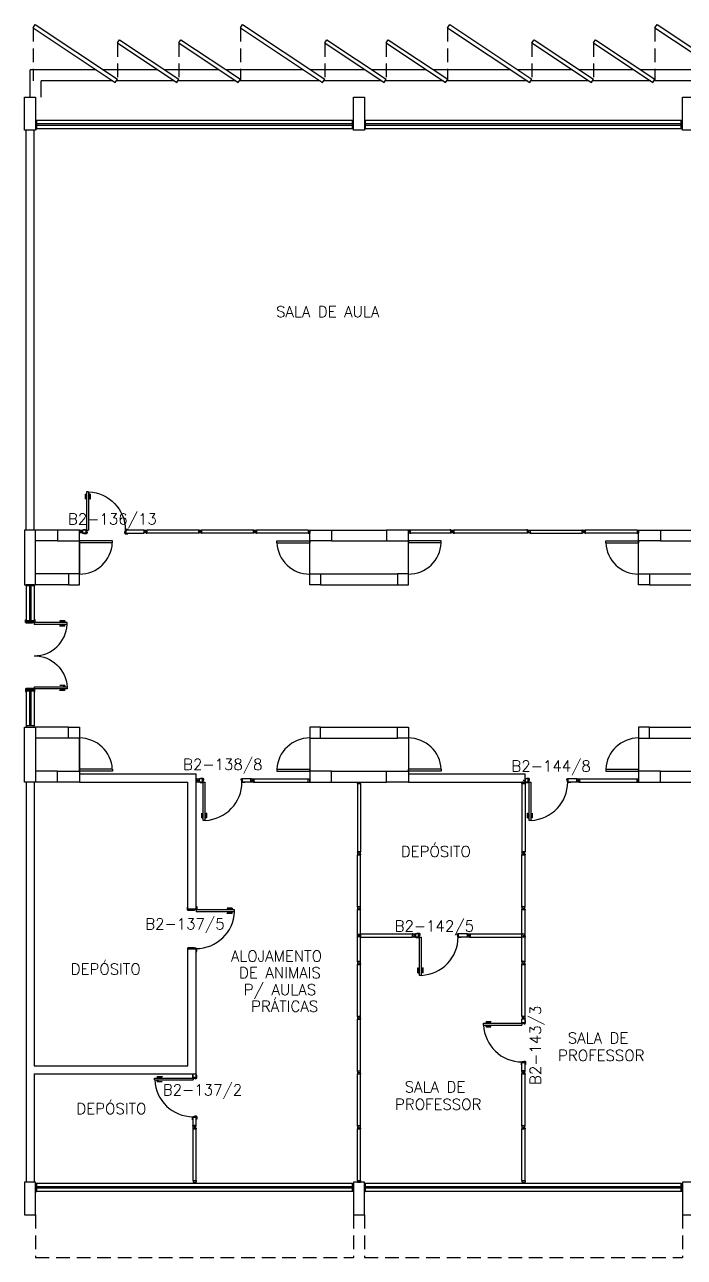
# Model space of a CAD drawing. Header units: millimetres. Extents: x 2090 to 2270, y 1357 to 1514.
# Drawn here: x 2226.54 to 2238.57, y 1415.12 to 1437.62 of the extents above; entities that cross this region are included whole.
import ezdxf

# ---------------------------------------------------------------- set-up
doc = ezdxf.new("R2010")
doc.units = ezdxf.units.MM
doc.linetypes.add('HIDDEN', pattern=[0.375, 0.25, -0.125])
for name, color, linetype in [('ALV', 2, 'Continuous'), ('DIV', 2, 'Continuous'), ('DIV2', 2, 'Continuous'), ('ENDEREÇO', 2, 'Continuous'), ('ESTR', 3, 'Continuous'), ('JANELA', 1, 'Continuous'), ('MACANETA', 2, 'Continuous'), ('MARCO', 3, 'Continuous'), ('PEÇAS', 1, 'Continuous'), ('PISO', 1, 'Continuous'), ('PORTA', 2, 'Continuous'), ('PROJ', 1, 'HIDDEN'), ('TEXTO', 2, 'Continuous')]:
    doc.layers.add(name, color=color, linetype=linetype)
doc.styles.add('UNB1-100', font='simplex.shx', dxfattribs={"height": 0.2})

# ---------------------------------------------------------------- blocks, each defined once
blk = doc.blocks.new('DIV10')
for p, q in [((-0.0051, 0), (0.0051, 0)), ((0, -0.0051), (0, 0.0051)), ((0.0285, 0.0285), (0.9715, 0.0285)), ((0.0285, -0.0285), (0.0285, 0.0285)), ((0.9715, -0.0285), (0.9715, 0.0285)), ((0.9949, 0), (1.0051, 0)), ((1, -0.0051), (1, 0.0051)), ((0.0285, -0.0285), (0.9715, -0.0285))]:
    blk.add_line(p, q)
blk = doc.blocks.new('IMTT')
for p, q in [((-0.005, 0), (0.005, 0)), ((0.029, 0.029), (0, 0.029)), ((0, -0.028), (0, 0.029)), ((0.029, -0.028), (0, -0.028))]:
    blk.add_line(p, q)
blk = doc.blocks.new('MTT')
for p, q in [((-0.029, 0.018), (-0.029, 0.029)), ((-0.019, 0.029), (-0.029, 0.029)), ((-0.024, 0.018), (-0.029, 0.018)), ((-0.024, 0.018), (-0.024, -0.019)), ((-0.019, 0.024), (-0.019, 0.029)), ((-0.019, 0.024), (0.018, 0.024)), ((-0.005, 0), (0.005, 0)), ((0, -0.005), (0, 0.005)), ((0.018, 0.024), (0.018, 0.029)), ((0.018, 0.029), (0.029, 0.029)), ((0.024, 0.018), (0.029, 0.018)), ((0.024, 0.018), (0.024, -0.019)), ((0.029, 0.018), (0.029, 0.029)), ((-0.029, -0.019), (-0.024, -0.019)), ((-0.029, -0.019), (-0.029, -0.029)), ((-0.019, -0.029), (-0.029, -0.029)), ((0.018, -0.024), (-0.019, -0.024)), ((-0.019, -0.024), (-0.019, -0.029)), ((0.018, -0.024), (0.018, -0.029)), ((0.018, -0.029), (0.029, -0.029)), ((0.029, -0.019), (0.024, -0.019)), ((0.029, -0.019), (0.029, -0.029))]:
    blk.add_line(p, q)
blk = doc.blocks.new('DIV13')
for p, q in [((-0.029, 1.272), (-0.029, 0.028)), ((-0.029, 1.272), (0.028, 1.272)), ((-0.005, 1.3), (0.005, 1.3)), ((0, 1.305), (0, 1.295)), ((0.028, 1.272), (0.028, 0.028)), ((-0.029, 0.028), (0.028, 0.028)), ((-0.005, 0), (0.005, 0)), ((0.005, 0), (-0.005, 0)), ((0.005, 0), (-0.005, 0)), ((0, 0.005), (0, -0.005)), ((0, 0.005), (0, -0.005)), ((0, 0.005), (0, -0.005))]:
    blk.add_line(p, q)
blk = doc.blocks.new('DIV8')
for p, q in [((0.005, 0), (-0.005, 0)), ((0, 0.005), (0, -0.005)), ((0.024, 0.019), (0.028, 0.019)), ((0.024, 0.017), (0.024, 0.019)), ((0.024, 0.017), (0.028, 0.017)), ((0.028, 0.03), (0.043, 0.03)), ((0.028, 0.03), (0.028, 0.019)), ((0.028, 0.017), (0.028, -0.016)), ((0.769, 0.028), (0.03, 0.028)), ((0.03, 0.028), (0.03, -0.028)), ((0.043, 0.028), (0.043, 0.03)), ((0.757, 0.028), (0.757, 0.03)), ((0.771, 0.03), (0.757, 0.03)), ((0.769, 0.028), (0.769, -0.028)), ((0.771, 0.03), (0.771, 0.019)), ((0.776, 0.019), (0.771, 0.019)), ((0.771, 0.017), (0.771, -0.016)), ((0.776, 0.017), (0.771, 0.017)), ((0.776, 0.017), (0.776, 0.019)), ((0.805, 0), (0.795, 0)), ((0.8, 0.005), (0.8, -0.005)), ((0.024, -0.016), (0.028, -0.016)), ((0.024, -0.019), (0.024, -0.016)), ((0.024, -0.019), (0.028, -0.019)), ((0.028, -0.019), (0.028, -0.03)), ((0.028, -0.03), (0.043, -0.03)), ((0.769, -0.028), (0.03, -0.028)), ((0.043, -0.03), (0.043, -0.028)), ((0.757, -0.03), (0.757, -0.028)), ((0.771, -0.03), (0.757, -0.03)), ((0.776, -0.016), (0.771, -0.016)), ((0.776, -0.019), (0.771, -0.019)), ((0.771, -0.019), (0.771, -0.03)), ((0.776, -0.019), (0.776, -0.016))]:
    blk.add_line(p, q)
blk = doc.blocks.new('DOOR-60')
at = {"layer": 'MACANETA', "color": 1}
for p, q in [((-0.08, -0.555), (-0.08, -0.465)), ((-0.08, -0.465), (-0.075, -0.465)), ((-0.08, -0.555), (-0.053, -0.555)), ((-0.075, -0.555), (-0.075, -0.465)), ((-0.075, -0.535), (-0.053, -0.535)), ((-0.053, -0.528), (-0.05, -0.528)), ((-0.053, -0.563), (-0.053, -0.528)), ((-0.053, -0.563), (-0.05, -0.563)), ((-0.012, -0.528), (-0.015, -0.528)), ((-0.012, -0.563), (-0.015, -0.563)), ((-0.012, -0.563), (-0.012, -0.528)), ((0.01, -0.535), (-0.012, -0.535)), ((0.015, -0.555), (-0.012, -0.555)), ((0.01, -0.555), (0.01, -0.465)), ((0.015, -0.465), (0.01, -0.465)), ((0.015, -0.555), (0.015, -0.465))]:
    blk.add_line(p, q, dxfattribs=at)
at = {"layer": 'PORTA'}
for p, q in [((-0.05, -0.6), (-0.05, 0)), ((-0.015, 0), (-0.05, 0)), ((-0.015, -0.6), (-0.015, 0)), ((-0.05, -0.6), (-0.015, -0.6))]:
    blk.add_line(p, q, dxfattribs=at)
at = {"layer": 'PORTA', "color": 1}
blk.add_arc((-0.02, 0), 0.6, 180, 267.134, dxfattribs=at)
blk = doc.blocks.new('DOOR-70')
at = {"layer": 'MACANETA', "color": 1}
for p, q in [((-0.08, -0.655), (-0.08, -0.565)), ((-0.08, -0.565), (-0.075, -0.565)), ((-0.08, -0.655), (-0.053, -0.655)), ((-0.075, -0.655), (-0.075, -0.565)), ((-0.075, -0.635), (-0.053, -0.635)), ((-0.053, -0.628), (-0.05, -0.628)), ((-0.053, -0.663), (-0.053, -0.628)), ((-0.053, -0.663), (-0.05, -0.663)), ((-0.012, -0.628), (-0.015, -0.628)), ((-0.012, -0.663), (-0.015, -0.663)), ((-0.012, -0.663), (-0.012, -0.628)), ((0.01, -0.635), (-0.012, -0.635)), ((0.015, -0.655), (-0.012, -0.655)), ((0.01, -0.655), (0.01, -0.565)), ((0.015, -0.565), (0.01, -0.565)), ((0.015, -0.655), (0.015, -0.565))]:
    blk.add_line(p, q, dxfattribs=at)
at = {"layer": 'PORTA'}
for p, q in [((-0.05, -0.7), (-0.05, 0)), ((-0.015, 0), (-0.05, 0)), ((-0.015, -0.7), (-0.015, 0)), ((-0.05, -0.7), (-0.015, -0.7))]:
    blk.add_line(p, q, dxfattribs=at)
at = {"layer": 'PORTA', "color": 1}
blk.add_arc((-0.02, 0), 0.7, 180, 267.5437, dxfattribs=at)
blk = doc.blocks.new('DOOR70')
at = {"layer": 'MACANETA', "color": 1}
for p, q in [((-0.015, -0.565), (-0.01, -0.565)), ((-0.015, -0.655), (-0.015, -0.565)), ((-0.015, -0.655), (0.012, -0.655)), ((-0.01, -0.655), (-0.01, -0.565)), ((-0.01, -0.635), (0.012, -0.635)), ((0.012, -0.663), (0.012, -0.628)), ((0.012, -0.628), (0.015, -0.628)), ((0.012, -0.663), (0.015, -0.663)), ((0.053, -0.628), (0.05, -0.628)), ((0.053, -0.663), (0.05, -0.663)), ((0.053, -0.663), (0.053, -0.628)), ((0.075, -0.635), (0.053, -0.635)), ((0.08, -0.655), (0.053, -0.655)), ((0.08, -0.565), (0.075, -0.565)), ((0.075, -0.655), (0.075, -0.565)), ((0.08, -0.655), (0.08, -0.565))]:
    blk.add_line(p, q, dxfattribs=at)
at = {"layer": 'PORTA'}
for p, q in [((0.015, -0.7), (0.015, 0)), ((0.015, 0), (0.05, 0)), ((0.05, -0.7), (0.05, 0)), ((0.05, -0.7), (0.015, -0.7))]:
    blk.add_line(p, q, dxfattribs=at)
at = {"layer": 'PORTA', "color": 1}
blk.add_arc((0.02, 0), 0.7, 272.4563, 0, dxfattribs=at)

msp = doc.modelspace()

# ---------------------------------------------------------------- linework, layer by layer
at = {"layer": 'ALV'}
for p, q in [((2226.69094, 1437.56513), (2226.72965, 1437.62346)), ((2226.69094, 1437.56513), (2228.19075, 1436.56985)), ((2226.72965, 1437.62346), (2228.22945, 1436.62817)), ((2230.47324, 1437.56513), (2230.51195, 1437.62346)), ((2230.47324, 1437.56513), (2231.97305, 1436.56985)), ((2230.51195, 1437.62346), (2232.01175, 1436.62817)), ((2234.25524, 1437.56513), (2234.29395, 1437.62346)), ((2234.25524, 1437.56513), (2235.75505, 1436.56985)), ((2234.29395, 1437.62346), (2235.79375, 1436.62817)), ((2238.03724, 1437.56513), (2238.07595, 1437.62346)), ((2238.03724, 1437.56513), (2239.53705, 1436.56985)), ((2238.07595, 1437.62346), (2239.57575, 1436.62817)), ((2228.22945, 1437.28867), (2228.26816, 1437.34699)), ((2228.22945, 1437.28867), (2229.31264, 1436.56985)), ((2228.26816, 1437.34699), (2229.35135, 1436.62817)), ((2229.35135, 1437.28867), (2229.39005, 1437.34699)), ((2229.35135, 1437.28867), (2230.43454, 1436.56985)), ((2229.39005, 1437.34699), (2230.47324, 1436.62817)), ((2232.01175, 1437.28867), (2232.05046, 1437.34699)), ((2232.01175, 1437.28867), (2233.09494, 1436.56985)), ((2232.05046, 1437.34699), (2233.13365, 1436.62817)), ((2233.13365, 1437.28867), (2233.17235, 1437.34699)), ((2233.13365, 1437.28867), (2234.21684, 1436.56985)), ((2233.17235, 1437.34699), (2234.25554, 1436.62817)), ((2235.79345, 1437.28867), (2235.83216, 1437.34699)), ((2235.79345, 1437.28867), (2236.87664, 1436.56985)), ((2235.83216, 1437.34699), (2236.91535, 1436.62817)), ((2236.91535, 1437.28867), (2236.95405, 1437.34699)), ((2236.91535, 1437.28867), (2237.99854, 1436.56985)), ((2236.95405, 1437.34699), (2238.03724, 1436.62817)), ((2228.19075, 1436.56985), (2228.22945, 1436.62817)), ((2229.31264, 1436.56985), (2229.35135, 1436.62817)), ((2230.43454, 1436.56985), (2230.47324, 1436.62817)), ((2231.97305, 1436.56985), (2232.01175, 1436.62817)), ((2233.09494, 1436.56985), (2233.13365, 1436.62817)), ((2234.21684, 1436.56985), (2234.25554, 1436.62817)), ((2235.75505, 1436.56985), (2235.79375, 1436.62817)), ((2236.87664, 1436.56985), (2236.91535, 1436.62817)), ((2237.99854, 1436.56985), (2238.03724, 1436.62817)), ((2226.56325, 1428.39901), (2226.56325, 1435.69901)), ((2226.71325, 1428.39901), (2226.71325, 1435.69901)), ((2227.13871, 1428.39901), (2226.73835, 1428.39901)), ((2232.13835, 1428.39901), (2233.13835, 1428.39901)), ((2238.13835, 1428.39901), (2239.13835, 1428.39901)), ((2227.13871, 1428.19901), (2226.73835, 1428.19901)), ((2227.53871, 1428.19901), (2227.53871, 1427.59901)), ((2232.13835, 1428.19901), (2233.13835, 1428.19901)), ((2238.13835, 1428.19901), (2239.13835, 1428.19901)), ((2227.33835, 1427.59901), (2226.738, 1427.59901)), ((2227.33871, 1427.59901), (2226.73835, 1427.59901)), ((2231.93835, 1427.59901), (2233.33835, 1427.59901)), ((2237.93835, 1427.59901), (2239.33835, 1427.59901)), ((2227.33835, 1427.39901), (2226.738, 1427.39901)), ((2227.33871, 1427.39901), (2226.73835, 1427.39901)), ((2231.93835, 1427.39901), (2233.33835, 1427.39901)), ((2237.93835, 1427.39901), (2239.33835, 1427.39901)), ((2226.5636, 1426.72401), (2226.7136, 1426.72401)), ((2226.7136, 1426.72401), (2226.5636, 1426.72401)), ((2226.5636, 1425.479), (2226.5636, 1425.484)), ((2226.7136, 1425.484), (2226.5636, 1425.484)), ((2226.7136, 1425.479), (2226.5636, 1425.479)), ((2226.7136, 1425.479), (2226.7136, 1425.484)), ((2227.33835, 1424.79901), (2226.73835, 1424.79901)), ((2227.33871, 1424.79901), (2226.73871, 1424.79901)), ((2231.93835, 1424.79901), (2233.33835, 1424.79901)), ((2237.93835, 1424.79901), (2239.33835, 1424.79901)), ((2227.33835, 1424.59901), (2226.73835, 1424.59901)), ((2227.33871, 1424.59901), (2226.73871, 1424.59901)), ((2227.53871, 1423.99901), (2227.53871, 1424.59901)), ((2231.93835, 1424.59901), (2233.33835, 1424.59901)), ((2237.93835, 1424.59901), (2239.33835, 1424.59901)), ((2227.13871, 1423.99901), (2226.73871, 1423.99901)), ((2232.13835, 1423.99901), (2233.13835, 1423.99901)), ((2238.13835, 1423.99901), (2239.13835, 1423.99901)), ((2226.56325, 1423.79901), (2226.56325, 1416.49901)), ((2226.71325, 1423.79901), (2226.71325, 1418.62051)), ((2227.13835, 1423.79901), (2226.73871, 1423.79901)), ((2227.53835, 1423.94901), (2229.66685, 1423.94901)), ((2227.53835, 1423.79901), (2229.51685, 1423.79901)), ((2229.51685, 1421.48051), (2229.51685, 1423.79901)), ((2229.66685, 1421.48051), (2229.66685, 1423.94901)), ((2232.13835, 1423.79901), (2232.63426, 1423.79901)), ((2232.63426, 1423.79901), (2233.13835, 1423.79901)), ((2233.53835, 1423.94901), (2235.66685, 1423.94901)), ((2233.53835, 1423.79901), (2235.66685, 1423.79901)), ((2235.66685, 1423.79901), (2235.66685, 1423.94901)), ((2238.13835, 1423.79901), (2239.13835, 1423.79901)), ((2229.66685, 1421.48051), (2229.51685, 1421.48051)), ((2229.51685, 1418.62051), (2229.51685, 1420.75051)), ((2229.66685, 1420.75051), (2229.51685, 1420.75051)), ((2229.66685, 1418.47051), (2229.66685, 1420.75051)), ((2226.71325, 1418.62051), (2229.51685, 1418.62051)), ((2226.71325, 1418.47051), (2229.66685, 1418.47051)), ((2226.71325, 1418.47051), (2226.71325, 1416.49901))]:
    msp.add_line(p, q, dxfattribs=at)
at = {"layer": 'DIV2', "color": 1}
for p, q in [((2227.56175, 1428.37051), (2227.57195, 1428.37051)), ((2227.57195, 1428.37051), (2227.56175, 1428.37051)), ((2227.56685, 1428.36541), (2227.56685, 1428.37561)), ((2227.56685, 1428.36541), (2227.56685, 1428.37561)), ((2227.59535, 1428.34201), (2227.59535, 1428.39901)), ((2227.65435, 1428.39901), (2227.59535, 1428.39901)), ((2227.65435, 1428.34201), (2227.59535, 1428.34201)), ((2227.60935, 1428.40901), (2227.65935, 1428.40901)), ((2227.60935, 1428.39901), (2227.60935, 1428.40901)), ((2227.61935, 1428.33201), (2227.61935, 1428.34201)), ((2227.66935, 1428.33201), (2227.61935, 1428.33201)), ((2227.65435, 1428.39901), (2227.65935, 1428.39901)), ((2227.65435, 1428.39901), (2227.65435, 1428.34201)), ((2227.65435, 1428.34201), (2227.66935, 1428.34201)), ((2227.65935, 1428.40901), (2227.65935, 1428.39901)), ((2227.65935, 1428.39901), (2227.66935, 1428.39901)), ((2227.66935, 1428.39901), (2227.66935, 1428.36401)), ((2227.66935, 1428.36401), (2227.67935, 1428.36401)), ((2227.66935, 1428.34201), (2227.66935, 1428.33201)), ((2227.67935, 1428.34201), (2227.66935, 1428.34201)), ((2227.67935, 1428.36401), (2227.67935, 1428.34201)), ((2228.35935, 1428.36401), (2228.35935, 1428.34201)), ((2228.36935, 1428.36401), (2228.35935, 1428.36401)), ((2228.35935, 1428.34201), (2228.36935, 1428.34201)), ((2228.36935, 1428.39901), (2228.36935, 1428.36401)), ((2228.37935, 1428.39901), (2228.36935, 1428.39901)), ((2228.38435, 1428.34201), (2228.36935, 1428.34201)), ((2228.36935, 1428.34201), (2228.36935, 1428.33201)), ((2228.36935, 1428.33201), (2228.41935, 1428.33201)), ((2228.37935, 1428.40901), (2228.37935, 1428.39901)), ((2228.42935, 1428.40901), (2228.37935, 1428.40901)), ((2228.38435, 1428.39901), (2228.37935, 1428.39901)), ((2228.38435, 1428.39901), (2228.38435, 1428.34201)), ((2228.41935, 1428.33201), (2228.41935, 1428.34201)), ((2228.42935, 1428.39901), (2228.42935, 1428.40901)), ((2230.74345, 1428.37051), (2230.73325, 1428.37051)), ((2230.73835, 1428.36541), (2230.73835, 1428.37561))]:
    msp.add_line(p, q, dxfattribs=at)
at = {"layer": 'DIV2'}
for p, q in [((2234.34345, 1428.37051), (2234.33325, 1428.37051)), ((2234.33835, 1428.37561), (2234.33835, 1428.36541)), ((2234.36185, 1428.38901), (2234.36685, 1428.38901)), ((2234.36185, 1428.38701), (2234.36185, 1428.38901)), ((2234.36185, 1428.38701), (2234.36685, 1428.38701)), ((2234.36185, 1428.35401), (2234.36685, 1428.35401)), ((2234.36185, 1428.35201), (2234.36185, 1428.35401)), ((2234.36185, 1428.35201), (2234.36685, 1428.35201)), ((2234.36685, 1428.40101), (2234.38123, 1428.40101)), ((2234.36685, 1428.40101), (2234.36685, 1428.38901)), ((2234.36685, 1428.38701), (2234.36685, 1428.35401)), ((2234.36685, 1428.35201), (2234.36685, 1428.34001)), ((2234.36685, 1428.34001), (2234.38123, 1428.34001)), ((2235.70787, 1428.39901), (2234.36885, 1428.39901)), ((2234.36885, 1428.39901), (2234.36885, 1428.34201)), ((2235.70787, 1428.34201), (2234.36885, 1428.34201)), ((2234.38123, 1428.39901), (2234.38123, 1428.40101)), ((2234.38123, 1428.34001), (2234.38123, 1428.34201)), ((2235.70987, 1428.40101), (2235.69549, 1428.40101)), ((2235.69549, 1428.39901), (2235.69549, 1428.40101)), ((2235.69549, 1428.34001), (2235.69549, 1428.34201)), ((2235.70987, 1428.34001), (2235.69549, 1428.34001)), ((2235.70787, 1428.39901), (2235.70787, 1428.34201)), ((2235.70987, 1428.40101), (2235.70987, 1428.38901)), ((2235.71487, 1428.38901), (2235.70987, 1428.38901)), ((2235.71487, 1428.38701), (2235.70987, 1428.38701)), ((2235.70987, 1428.38701), (2235.70987, 1428.35401)), ((2235.71487, 1428.35401), (2235.70987, 1428.35401)), ((2235.71487, 1428.35201), (2235.70987, 1428.35201)), ((2235.70987, 1428.35201), (2235.70987, 1428.34001)), ((2235.71487, 1428.38701), (2235.71487, 1428.38901)), ((2235.71487, 1428.35201), (2235.71487, 1428.35401)), ((2235.66685, 1423.77056), (2235.60985, 1423.77056)), ((2235.64345, 1423.82751), (2235.63325, 1423.82751)), ((2235.64345, 1423.79906), (2235.63325, 1423.79906)), ((2235.63835, 1423.83261), (2235.63835, 1423.82241)), ((2235.63835, 1423.79396), (2235.63835, 1423.80416)), ((2235.66685, 1423.85601), (2235.66685, 1423.79901)), ((2235.72585, 1423.85601), (2235.66685, 1423.85601)), ((2235.72585, 1423.79901), (2235.66685, 1423.79901)), ((2235.68085, 1423.79901), (2235.68085, 1423.78901)), ((2235.68085, 1423.78901), (2235.73085, 1423.78901)), ((2235.69085, 1423.86601), (2235.69085, 1423.85601)), ((2235.74085, 1423.86601), (2235.69085, 1423.86601)), ((2235.72585, 1423.85601), (2235.74085, 1423.85601)), ((2235.72585, 1423.79901), (2235.72585, 1423.85601)), ((2235.72585, 1423.79901), (2235.73085, 1423.79901)), ((2235.73085, 1423.79901), (2235.74085, 1423.79901)), ((2235.73085, 1423.78901), (2235.73085, 1423.79901)), ((2235.74085, 1423.85601), (2235.74085, 1423.86601)), ((2235.75085, 1423.85601), (2235.74085, 1423.85601)), ((2235.74085, 1423.83401), (2235.75085, 1423.83401)), ((2235.74085, 1423.79901), (2235.74085, 1423.83401)), ((2235.75085, 1423.83401), (2235.75085, 1423.85601)), ((2236.43085, 1423.85601), (2236.44085, 1423.85601)), ((2236.43085, 1423.83401), (2236.43085, 1423.85601)), ((2236.44085, 1423.83401), (2236.43085, 1423.83401)), ((2236.44085, 1423.86601), (2236.49085, 1423.86601)), ((2236.44085, 1423.85601), (2236.44085, 1423.86601)), ((2236.45585, 1423.85601), (2236.44085, 1423.85601)), ((2236.44085, 1423.79901), (2236.44085, 1423.83401)), ((2236.45085, 1423.79901), (2236.44085, 1423.79901)), ((2236.45585, 1423.79901), (2236.45085, 1423.79901)), ((2236.45085, 1423.78901), (2236.45085, 1423.79901)), ((2236.50085, 1423.78901), (2236.45085, 1423.78901)), ((2236.60985, 1423.85601), (2236.45585, 1423.85601)), ((2236.45585, 1423.79901), (2236.45585, 1423.85601)), ((2236.60985, 1423.79901), (2236.45585, 1423.79901)), ((2236.49085, 1423.86601), (2236.49085, 1423.85601)), ((2236.50085, 1423.79901), (2236.50085, 1423.78901)), ((2236.60985, 1423.85601), (2236.60985, 1423.79901)), ((2236.63325, 1423.82751), (2236.64345, 1423.82751)), ((2236.64345, 1423.82751), (2236.63325, 1423.82751)), ((2236.63835, 1423.82241), (2236.63835, 1423.83261)), ((2236.63835, 1423.83261), (2236.63835, 1423.82241)), ((2236.66685, 1423.85601), (2237.70985, 1423.85601)), ((2236.66685, 1423.79901), (2236.66685, 1423.85601)), ((2236.66685, 1423.79901), (2237.70985, 1423.79901)), ((2237.70985, 1423.79901), (2237.70985, 1423.85601)), ((2237.73325, 1423.82751), (2237.74345, 1423.82751)), ((2237.73835, 1423.82241), (2237.73835, 1423.83261)), ((2233.64345, 1420.99901), (2233.63325, 1420.99901)), ((2233.63835, 1421.00411), (2233.63835, 1420.99391)), ((2233.72585, 1421.02751), (2233.66685, 1421.02751)), ((2233.66685, 1421.02751), (2233.66685, 1420.97051)), ((2233.72585, 1420.97051), (2233.66685, 1420.97051)), ((2233.68085, 1420.97051), (2233.68085, 1420.96051)), ((2233.68085, 1420.96051), (2233.73085, 1420.96051)), ((2233.69085, 1421.03751), (2233.69085, 1421.02751)), ((2233.74085, 1421.03751), (2233.69085, 1421.03751)), ((2233.72585, 1421.02751), (2233.74085, 1421.02751)), ((2233.72585, 1420.97051), (2233.72585, 1421.02751)), ((2233.72585, 1420.97051), (2233.73085, 1420.97051)), ((2233.73085, 1420.97051), (2233.74085, 1420.97051)), ((2233.73085, 1420.96051), (2233.73085, 1420.97051)), ((2233.74085, 1421.02751), (2233.74085, 1421.03751)), ((2233.75085, 1421.02751), (2233.74085, 1421.02751)), ((2233.74085, 1421.00551), (2233.75085, 1421.00551)), ((2233.74085, 1420.97051), (2233.74085, 1421.00551)), ((2233.75085, 1421.00551), (2233.75085, 1421.02751)), ((2234.43085, 1421.02751), (2234.44085, 1421.02751)), ((2234.43085, 1421.00551), (2234.43085, 1421.02751)), ((2234.44085, 1421.00551), (2234.43085, 1421.00551)), ((2234.44085, 1421.03751), (2234.49085, 1421.03751)), ((2234.44085, 1421.02751), (2234.44085, 1421.03751)), ((2234.45585, 1421.02751), (2234.44085, 1421.02751)), ((2234.44085, 1420.97051), (2234.44085, 1421.00551)), ((2234.45085, 1420.97051), (2234.44085, 1420.97051)), ((2234.45585, 1420.97051), (2234.45085, 1420.97051)), ((2234.45085, 1420.96051), (2234.45085, 1420.97051)), ((2234.50085, 1420.96051), (2234.45085, 1420.96051)), ((2234.60985, 1421.02751), (2234.45585, 1421.02751)), ((2234.45585, 1420.97051), (2234.45585, 1421.02751)), ((2234.60985, 1420.97051), (2234.45585, 1420.97051)), ((2234.49085, 1421.03751), (2234.49085, 1421.02751)), ((2234.50085, 1420.97051), (2234.50085, 1420.96051)), ((2234.60985, 1421.02751), (2234.60985, 1420.97051)), ((2234.64345, 1420.99901), (2234.63325, 1420.99901)), ((2234.63835, 1421.00411), (2234.63835, 1420.99391)), ((2235.64345, 1419.49901), (2235.63325, 1419.49901)), ((2235.63835, 1419.49391), (2235.63835, 1419.50411)), ((2235.59985, 1419.45651), (2235.59985, 1419.40651)), ((2235.60985, 1419.45651), (2235.59985, 1419.45651)), ((2235.59985, 1419.40651), (2235.60985, 1419.40651)), ((2235.66685, 1419.47051), (2235.60985, 1419.47051)), ((2235.60985, 1419.41151), (2235.60985, 1419.47051)), ((2235.60985, 1419.41151), (2235.60985, 1419.40651)), ((2235.60985, 1419.41151), (2235.66685, 1419.41151)), ((2235.60985, 1419.40651), (2235.60985, 1419.39651)), ((2235.60985, 1419.39651), (2235.64485, 1419.39651)), ((2235.64485, 1419.39651), (2235.64485, 1419.38651)), ((2235.64485, 1419.38651), (2235.66685, 1419.38651)), ((2235.66685, 1419.41151), (2235.66685, 1419.47051)), ((2235.67685, 1419.44651), (2235.66685, 1419.44651)), ((2235.66685, 1419.41151), (2235.66685, 1419.39651)), ((2235.66685, 1419.39651), (2235.67685, 1419.39651)), ((2235.66685, 1419.38651), (2235.66685, 1419.39651)), ((2235.67685, 1419.39651), (2235.67685, 1419.44651)), ((2235.59985, 1418.68651), (2235.60985, 1418.68651)), ((2235.59985, 1418.63651), (2235.59985, 1418.68651)), ((2235.60985, 1418.63651), (2235.59985, 1418.63651)), ((2235.60985, 1418.69651), (2235.64485, 1418.69651)), ((2235.60985, 1418.68651), (2235.60985, 1418.69651)), ((2235.60985, 1418.68151), (2235.60985, 1418.68651)), ((2235.60985, 1418.52751), (2235.60985, 1418.68151)), ((2235.60985, 1418.68151), (2235.66685, 1418.68151)), ((2235.64485, 1418.70651), (2235.66685, 1418.70651)), ((2235.64485, 1418.69651), (2235.64485, 1418.70651)), ((2235.66685, 1418.70651), (2235.66685, 1418.69651)), ((2235.66685, 1418.68151), (2235.66685, 1418.69651)), ((2235.66685, 1418.69651), (2235.67685, 1418.69651)), ((2235.66685, 1418.52751), (2235.66685, 1418.68151)), ((2235.67685, 1418.64651), (2235.66685, 1418.64651)), ((2235.67685, 1418.69651), (2235.67685, 1418.64651)), ((2229.59985, 1418.45651), (2229.59985, 1418.40651)), ((2229.60985, 1418.45651), (2229.59985, 1418.45651)), ((2229.59985, 1418.40651), (2229.60985, 1418.40651)), ((2229.60985, 1418.41151), (2229.60985, 1418.47051)), ((2229.60985, 1418.41151), (2229.60985, 1418.40651)), ((2229.60985, 1418.41151), (2229.66685, 1418.41151)), ((2229.60985, 1418.40651), (2229.60985, 1418.39651)), ((2229.60985, 1418.39651), (2229.64485, 1418.39651)), ((2229.64485, 1418.39651), (2229.64485, 1418.38651)), ((2229.64485, 1418.38651), (2229.66685, 1418.38651)), ((2229.66685, 1418.41151), (2229.66685, 1418.47051)), ((2229.67685, 1418.44651), (2229.66685, 1418.44651)), ((2229.66685, 1418.41151), (2229.66685, 1418.39651)), ((2229.66685, 1418.39651), (2229.67685, 1418.39651)), ((2229.66685, 1418.38651), (2229.66685, 1418.39651)), ((2229.67685, 1418.39651), (2229.67685, 1418.44651)), ((2235.66685, 1418.52751), (2235.60985, 1418.52751)), ((2235.64345, 1418.49901), (2235.63325, 1418.49901)), ((2235.63835, 1418.49391), (2235.63835, 1418.50411)), ((2229.60985, 1417.69651), (2229.64485, 1417.69651)), ((2229.60985, 1417.68651), (2229.60985, 1417.69651)), ((2229.64485, 1417.70651), (2229.66685, 1417.70651)), ((2229.64485, 1417.69651), (2229.64485, 1417.70651)), ((2229.66685, 1417.70651), (2229.66685, 1417.69651)), ((2229.66685, 1417.68151), (2229.66685, 1417.69651)), ((2229.66685, 1417.69651), (2229.67685, 1417.69651)), ((2229.67685, 1417.69651), (2229.67685, 1417.64651)), ((2229.59985, 1417.68651), (2229.60985, 1417.68651)), ((2229.59985, 1417.63651), (2229.59985, 1417.68651)), ((2229.60985, 1417.63651), (2229.59985, 1417.63651)), ((2229.60985, 1417.68151), (2229.60985, 1417.68651)), ((2229.60985, 1417.52751), (2229.60985, 1417.68151)), ((2229.60985, 1417.68151), (2229.66685, 1417.68151)), ((2229.66685, 1417.52751), (2229.60985, 1417.52751)), ((2229.64345, 1417.49901), (2229.63325, 1417.49901)), ((2229.63835, 1417.49391), (2229.63835, 1417.50411)), ((2229.66685, 1417.52751), (2229.66685, 1417.68151)), ((2229.67685, 1417.64651), (2229.66685, 1417.64651))]:
    msp.add_line(p, q, dxfattribs=at)
at = {"layer": 'DIV2', "color": 2}
for p, q in [((2229.69025, 1423.82751), (2229.70045, 1423.82751)), ((2229.70045, 1423.82751), (2229.69025, 1423.82751)), ((2229.69535, 1423.82241), (2229.69535, 1423.83261)), ((2229.69535, 1423.83261), (2229.69535, 1423.82241)), ((2229.72385, 1423.79901), (2229.72385, 1423.85601)), ((2229.72385, 1423.85601), (2229.72385, 1423.79901)), ((2229.78285, 1423.85601), (2229.72385, 1423.85601)), ((2229.78285, 1423.79901), (2229.72385, 1423.79901)), ((2229.73785, 1423.79901), (2229.73785, 1423.78901)), ((2229.73785, 1423.78901), (2229.78785, 1423.78901)), ((2229.74785, 1423.86601), (2229.74785, 1423.85601)), ((2229.79785, 1423.86601), (2229.74785, 1423.86601)), ((2229.78285, 1423.85601), (2229.79785, 1423.85601)), ((2229.78285, 1423.79901), (2229.78285, 1423.85601)), ((2229.78285, 1423.79901), (2229.78785, 1423.79901)), ((2229.78785, 1423.79901), (2229.79785, 1423.79901)), ((2229.78785, 1423.78901), (2229.78785, 1423.79901)), ((2229.79785, 1423.85601), (2229.79785, 1423.86601)), ((2229.80785, 1423.85601), (2229.79785, 1423.85601)), ((2229.79785, 1423.83401), (2229.80785, 1423.83401)), ((2229.79785, 1423.79901), (2229.79785, 1423.83401)), ((2229.80785, 1423.83401), (2229.80785, 1423.85601)), ((2230.48785, 1423.85601), (2230.49785, 1423.85601)), ((2230.48785, 1423.83401), (2230.48785, 1423.85601)), ((2230.49785, 1423.83401), (2230.48785, 1423.83401)), ((2230.49785, 1423.86601), (2230.54785, 1423.86601)), ((2230.49785, 1423.85601), (2230.49785, 1423.86601)), ((2230.51285, 1423.85601), (2230.49785, 1423.85601)), ((2230.49785, 1423.79901), (2230.49785, 1423.83401)), ((2230.50785, 1423.79901), (2230.49785, 1423.79901)), ((2230.51285, 1423.79901), (2230.50785, 1423.79901)), ((2230.50785, 1423.78901), (2230.50785, 1423.79901)), ((2230.55785, 1423.78901), (2230.50785, 1423.78901)), ((2230.66685, 1423.85601), (2230.51285, 1423.85601)), ((2230.51285, 1423.79901), (2230.51285, 1423.85601)), ((2230.66685, 1423.79901), (2230.51285, 1423.79901)), ((2230.54785, 1423.86601), (2230.54785, 1423.85601)), ((2230.55785, 1423.79901), (2230.55785, 1423.78901)), ((2230.66685, 1423.79901), (2230.66685, 1423.85601)), ((2230.66685, 1423.85601), (2230.66685, 1423.79901)), ((2230.69025, 1423.82751), (2230.70045, 1423.82751)), ((2230.70045, 1423.82751), (2230.69025, 1423.82751)), ((2230.69535, 1423.82241), (2230.69535, 1423.83261)), ((2230.69535, 1423.83261), (2230.69535, 1423.82241)), ((2230.72385, 1423.79901), (2230.72385, 1423.85601)), ((2230.72385, 1423.85601), (2231.70985, 1423.85601)), ((2230.72385, 1423.79901), (2231.70985, 1423.79901)), ((2231.70985, 1423.79901), (2231.70985, 1423.85601)), ((2231.73325, 1423.82751), (2231.74345, 1423.82751)), ((2231.73835, 1423.82241), (2231.73835, 1423.83261))]:
    msp.add_line(p, q, dxfattribs=at)
at = {"layer": 'ESTR'}
for p, q in [((2226.53835, 1423.79901), (2226.53835, 1424.79901)), ((2226.53835, 1424.79901), (2226.73835, 1424.79901)), ((2226.73835, 1423.79901), (2226.53835, 1423.79901))]:
    msp.add_line(p, q, dxfattribs=at)
for points in [[(2226.53835, 1435.69901), (2226.53835, 1436.29901), (2226.73835, 1436.29901), (2226.73835, 1435.69901)], [(2232.53835, 1435.69901), (2232.53835, 1436.29901), (2232.73835, 1436.29901), (2232.73835, 1435.69901)], [(2238.53835, 1435.69901), (2238.53835, 1436.29901), (2238.73835, 1436.29901), (2238.73835, 1435.69901)], [(2226.73835, 1428.39901), (2226.53835, 1428.39901), (2226.53835, 1427.39901), (2226.73835, 1427.39901)], [(2227.13835, 1428.39901), (2227.13835, 1428.19901), (2227.53835, 1428.19901), (2227.53835, 1428.39901)], [(2232.13835, 1428.39901), (2232.13835, 1428.19901), (2231.73835, 1428.19901), (2231.73835, 1428.39901)], [(2233.13835, 1428.39901), (2233.13835, 1428.19901), (2233.53835, 1428.19901), (2233.53835, 1428.39901)], [(2238.13835, 1428.39901), (2238.13835, 1428.19901), (2237.73835, 1428.19901), (2237.73835, 1428.39901)], [(2227.33835, 1427.59901), (2227.33835, 1427.39901), (2227.53835, 1427.39901), (2227.53835, 1427.59901)], [(2231.93835, 1427.59901), (2231.93835, 1427.39901), (2231.73835, 1427.39901), (2231.73835, 1427.59901)], [(2233.33835, 1427.59901), (2233.33835, 1427.39901), (2233.53835, 1427.39901), (2233.53835, 1427.59901)], [(2237.93835, 1427.59901), (2237.93835, 1427.39901), (2237.73835, 1427.39901), (2237.73835, 1427.59901)], [(2226.73835, 1423.79901), (2226.53835, 1423.79901), (2226.53835, 1424.79901), (2226.73835, 1424.79901)], [(2227.33835, 1424.59901), (2227.33835, 1424.79901), (2227.53835, 1424.79901), (2227.53835, 1424.59901)], [(2231.93835, 1424.59901), (2231.93835, 1424.79901), (2231.73835, 1424.79901), (2231.73835, 1424.59901)], [(2233.33835, 1424.59901), (2233.33835, 1424.79901), (2233.53835, 1424.79901), (2233.53835, 1424.59901)], [(2237.93835, 1424.59901), (2237.93835, 1424.79901), (2237.73835, 1424.79901), (2237.73835, 1424.59901)], [(2227.13835, 1423.79901), (2227.13835, 1423.99901), (2227.53835, 1423.99901), (2227.53835, 1423.79901)], [(2232.13835, 1423.79901), (2232.13835, 1423.99901), (2231.73835, 1423.99901), (2231.73835, 1423.79901)], [(2233.13835, 1423.79901), (2233.13835, 1423.99901), (2233.53835, 1423.99901), (2233.53835, 1423.79901)], [(2238.13835, 1423.79901), (2238.13835, 1423.99901), (2237.73835, 1423.99901), (2237.73835, 1423.79901)], [(2226.53835, 1416.49901), (2226.53835, 1415.89901), (2226.73835, 1415.89901), (2226.73835, 1416.49901)], [(2232.53835, 1416.49901), (2232.53835, 1415.89901), (2232.73835, 1415.89901), (2232.73835, 1416.49901)], [(2238.53835, 1416.49901), (2238.53835, 1415.89901), (2238.73835, 1415.89901), (2238.73835, 1416.49901)]]:
    msp.add_lwpolyline(points, close=True, dxfattribs=at)
at = {"layer": 'JANELA', "color": 2}
for p, q in [((2226.75835, 1435.87401), (2226.73835, 1435.87401)), ((2226.73835, 1435.72401), (2226.75835, 1435.72401)), ((2226.75835, 1435.72401), (2226.75835, 1435.87401)), ((2232.51835, 1435.72401), (2232.51835, 1435.87401)), ((2232.51835, 1435.87401), (2232.53835, 1435.87401)), ((2232.53835, 1435.72401), (2232.51835, 1435.72401)), ((2232.53835, 1435.72401), (2232.53835, 1435.87401)), ((2232.75835, 1435.87401), (2232.73835, 1435.87401)), ((2232.73835, 1435.87401), (2232.73835, 1435.72401)), ((2232.73835, 1435.72401), (2232.75835, 1435.72401)), ((2232.75835, 1435.72401), (2232.75835, 1435.87401)), ((2238.51835, 1435.87401), (2238.53835, 1435.87401)), ((2238.51835, 1435.72401), (2238.51835, 1435.87401)), ((2238.53835, 1435.72401), (2238.51835, 1435.72401)), ((2238.53835, 1435.72401), (2238.53835, 1435.87401)), ((2226.7136, 1427.39901), (2226.5636, 1427.39901)), ((2226.5636, 1427.37901), (2226.5636, 1427.39901)), ((2226.7136, 1427.37901), (2226.5636, 1427.37901)), ((2226.7136, 1427.39901), (2226.7136, 1427.37901)), ((2226.5636, 1426.74401), (2226.5636, 1426.72401)), ((2226.7136, 1426.74401), (2226.5636, 1426.74401)), ((2226.7136, 1426.72401), (2226.7136, 1426.74401)), ((2226.5636, 1425.459), (2226.5636, 1425.479)), ((2226.7136, 1425.459), (2226.5636, 1425.459)), ((2226.7136, 1425.479), (2226.7136, 1425.459)), ((2226.5636, 1424.824), (2226.5636, 1424.804)), ((2226.7136, 1424.824), (2226.5636, 1424.824)), ((2226.5636, 1424.804), (2226.7136, 1424.804)), ((2226.5636, 1424.79901), (2226.5636, 1424.804)), ((2226.7136, 1424.804), (2226.7136, 1424.824)), ((2226.7136, 1424.79901), (2226.7136, 1424.804)), ((2226.75835, 1416.47401), (2226.73835, 1416.47401)), ((2226.75835, 1416.32401), (2226.75835, 1416.47401)), ((2232.51835, 1416.47401), (2232.53835, 1416.47401)), ((2232.51835, 1416.32401), (2232.51835, 1416.47401)), ((2232.53835, 1416.32401), (2232.53835, 1416.47401)), ((2232.75835, 1416.47401), (2232.73835, 1416.47401)), ((2232.73835, 1416.47401), (2232.73835, 1416.32401)), ((2232.75835, 1416.32401), (2232.75835, 1416.47401)), ((2238.51835, 1416.32401), (2238.51835, 1416.47401)), ((2238.51835, 1416.47401), (2238.53835, 1416.47401)), ((2238.53835, 1416.32401), (2238.53835, 1416.47401)), ((2226.73835, 1416.32401), (2226.75835, 1416.32401)), ((2232.53835, 1416.32401), (2232.51835, 1416.32401)), ((2232.73835, 1416.32401), (2232.75835, 1416.32401)), ((2238.53835, 1416.32401), (2238.51835, 1416.32401))]:
    msp.add_line(p, q, dxfattribs=at)
at = {"layer": 'JANELA'}
for p, q in [((2232.51835, 1435.87401), (2226.75835, 1435.87401)), ((2232.51835, 1435.81401), (2226.75835, 1435.81401)), ((2232.51835, 1435.78401), (2226.75835, 1435.78401)), ((2232.51835, 1435.72401), (2226.75835, 1435.72401)), ((2238.51835, 1435.87401), (2232.75835, 1435.87401)), ((2238.51835, 1435.81401), (2232.75835, 1435.81401)), ((2238.51835, 1435.78401), (2232.75835, 1435.78401)), ((2238.51835, 1435.72401), (2232.75835, 1435.72401)), ((2226.5636, 1427.37901), (2226.5636, 1426.74401)), ((2226.6236, 1427.37901), (2226.6236, 1426.74401)), ((2226.6536, 1427.37901), (2226.6536, 1426.74401)), ((2226.7136, 1427.37901), (2226.7136, 1426.74401)), ((2226.5636, 1425.459), (2226.5636, 1424.824)), ((2226.6236, 1425.459), (2226.6236, 1424.824)), ((2226.6536, 1425.459), (2226.6536, 1424.824)), ((2226.7136, 1425.459), (2226.7136, 1424.824)), ((2232.51835, 1416.47401), (2226.75835, 1416.47401)), ((2232.51835, 1416.41401), (2226.75835, 1416.41401)), ((2232.51835, 1416.38401), (2226.75835, 1416.38401)), ((2238.51835, 1416.47401), (2232.75835, 1416.47401)), ((2238.51835, 1416.41401), (2232.75835, 1416.41401)), ((2238.51835, 1416.38401), (2232.75835, 1416.38401)), ((2232.51835, 1416.32401), (2226.75835, 1416.32401)), ((2238.51835, 1416.32401), (2232.75835, 1416.32401))]:
    msp.add_line(p, q, dxfattribs=at)
at = {"layer": 'MARCO'}
for p, q in [((2226.5536, 1426.75901), (2226.5636, 1426.75901)), ((2226.5536, 1426.70901), (2226.5536, 1426.75901)), ((2226.5636, 1426.70901), (2226.5536, 1426.70901)), ((2226.5636, 1426.72401), (2226.5636, 1426.70901)), ((2226.5636, 1426.69901), (2226.5636, 1426.70901)), ((2226.6786, 1426.69901), (2226.5636, 1426.69901)), ((2226.6786, 1426.70901), (2226.6786, 1426.69901)), ((2226.7136, 1426.70901), (2226.6786, 1426.70901)), ((2226.7136, 1426.76901), (2226.7236, 1426.76901)), ((2226.7136, 1426.72401), (2226.7136, 1426.71901)), ((2226.7136, 1426.71901), (2226.7136, 1426.70901)), ((2226.7236, 1426.71901), (2226.7136, 1426.71901)), ((2226.7236, 1426.76901), (2226.7236, 1426.71901)), ((2226.5636, 1425.499), (2226.5536, 1425.499)), ((2226.5536, 1425.499), (2226.5536, 1425.449)), ((2226.5536, 1425.449), (2226.5636, 1425.449)), ((2226.6786, 1425.509), (2226.5636, 1425.509)), ((2226.5636, 1425.509), (2226.5636, 1425.499)), ((2226.5636, 1425.484), (2226.5636, 1425.499)), ((2226.6786, 1425.499), (2226.6786, 1425.509)), ((2226.7136, 1425.499), (2226.6786, 1425.499)), ((2226.7136, 1425.489), (2226.7136, 1425.499)), ((2226.7236, 1425.489), (2226.7136, 1425.489)), ((2226.7136, 1425.484), (2226.7136, 1425.489)), ((2226.7136, 1425.439), (2226.7236, 1425.439)), ((2226.7236, 1425.439), (2226.7236, 1425.489)), ((2229.50685, 1421.46551), (2229.50685, 1421.51551)), ((2229.50685, 1421.51551), (2229.51685, 1421.51551)), ((2229.66685, 1421.52551), (2229.67685, 1421.52551)), ((2229.67685, 1421.52551), (2229.67685, 1421.47551)), ((2229.51685, 1421.46551), (2229.50685, 1421.46551)), ((2229.51685, 1421.48051), (2229.51685, 1421.46551)), ((2229.51685, 1421.45551), (2229.51685, 1421.46551)), ((2229.63185, 1421.45551), (2229.51685, 1421.45551)), ((2229.66685, 1421.46551), (2229.63185, 1421.46551)), ((2229.63185, 1421.46551), (2229.63185, 1421.45551)), ((2229.66685, 1421.48051), (2229.66685, 1421.47551)), ((2229.67685, 1421.47551), (2229.66685, 1421.47551)), ((2229.66685, 1421.47551), (2229.66685, 1421.46551)), ((2229.51685, 1420.76551), (2229.50685, 1420.76551)), ((2229.50685, 1420.76551), (2229.50685, 1420.71551)), ((2229.50685, 1420.71551), (2229.51685, 1420.71551)), ((2229.63185, 1420.77551), (2229.51685, 1420.77551)), ((2229.51685, 1420.77551), (2229.51685, 1420.76551)), ((2229.51685, 1420.75051), (2229.51685, 1420.76551)), ((2229.63185, 1420.76551), (2229.63185, 1420.77551)), ((2229.66685, 1420.76551), (2229.63185, 1420.76551)), ((2229.66685, 1420.75551), (2229.66685, 1420.76551)), ((2229.67685, 1420.75551), (2229.66685, 1420.75551)), ((2229.66685, 1420.75051), (2229.66685, 1420.75551)), ((2229.66685, 1420.70551), (2229.67685, 1420.70551)), ((2229.67685, 1420.70551), (2229.67685, 1420.75551))]:
    msp.add_line(p, q, dxfattribs=at)
at = {"layer": 'PEÇAS'}
for p, q in [((2228.70985, 1428.39901), (2228.38435, 1428.39901)), ((2228.38435, 1428.34201), (2228.70985, 1428.34201))]:
    msp.add_line(p, q, dxfattribs=at)
at = {"layer": 'PISO'}
for p, q in [((2227.84542, 1436.79901), (2226.63835, 1436.79901)), ((2226.63835, 1436.29901), (2226.63835, 1436.79901)), ((2228.1468, 1436.59901), (2226.83835, 1436.59901)), ((2226.83835, 1436.29901), (2226.83835, 1436.59901)), ((2228.96732, 1436.79901), (2227.97202, 1436.79901)), ((2229.2687, 1436.59901), (2228.2101, 1436.59901)), ((2230.08921, 1436.79901), (2229.09391, 1436.79901)), ((2230.39059, 1436.59901), (2229.332, 1436.59901)), ((2231.62772, 1436.79901), (2230.21581, 1436.79901)), ((2231.9291, 1436.59901), (2230.45389, 1436.59901)), ((2232.74962, 1436.79901), (2231.75432, 1436.79901)), ((2233.051, 1436.59901), (2231.9924, 1436.59901)), ((2233.87151, 1436.79901), (2232.87621, 1436.79901)), ((2234.17289, 1436.59901), (2233.11429, 1436.59901)), ((2235.40972, 1436.79901), (2233.99811, 1436.79901)), ((2235.7111, 1436.59901), (2234.23619, 1436.59901)), ((2236.53132, 1436.79901), (2235.53602, 1436.79901)), ((2236.8327, 1436.59901), (2235.7741, 1436.59901)), ((2237.65321, 1436.79901), (2236.65791, 1436.79901)), ((2237.95459, 1436.59901), (2236.896, 1436.59901)), ((2239.19172, 1436.79901), (2237.77981, 1436.79901)), ((2239.4931, 1436.59901), (2238.01789, 1436.59901))]:
    msp.add_line(p, q, dxfattribs=at)
at = {"layer": 'PORTA'}
for p, q in [((2228.13836, 1428.19901), (2227.53835, 1428.19901)), ((2227.53835, 1428.19901), (2227.53835, 1428.16401)), ((2228.13836, 1428.16401), (2227.53835, 1428.16401)), ((2227.53871, 1428.19901), (2227.53871, 1428.16401)), ((2228.13836, 1428.16401), (2228.13836, 1428.19901)), ((2231.13835, 1428.16401), (2231.13835, 1428.19901)), ((2231.13835, 1428.19901), (2231.73835, 1428.19901)), ((2231.13835, 1428.16401), (2231.73835, 1428.16401)), ((2231.73835, 1428.19901), (2231.73835, 1428.16401)), ((2233.53835, 1428.19901), (2233.53835, 1428.16401)), ((2234.13836, 1428.19901), (2233.53835, 1428.19901)), ((2234.13836, 1428.16401), (2233.53835, 1428.16401)), ((2234.13836, 1428.16401), (2234.13836, 1428.19901)), ((2237.13835, 1428.16401), (2237.13835, 1428.19901)), ((2237.13835, 1428.19901), (2237.73835, 1428.19901)), ((2237.13835, 1428.16401), (2237.73835, 1428.16401)), ((2237.73835, 1428.19901), (2237.73835, 1428.16401)), ((2237.73835, 1424.59901), (2237.73835, 1423.99901)), ((2237.73835, 1424.59901), (2237.73835, 1423.99901)), ((2228.13836, 1424.03401), (2227.53835, 1424.03401)), ((2228.13836, 1424.03401), (2227.53835, 1424.03401)), ((2227.53835, 1423.99901), (2227.53835, 1424.03401)), ((2227.53835, 1423.99901), (2227.53835, 1424.03401)), ((2228.13836, 1423.99901), (2227.53835, 1423.99901)), ((2228.13836, 1423.99901), (2227.53835, 1423.99901)), ((2227.53871, 1423.99901), (2227.53871, 1424.03401)), ((2228.13836, 1424.03401), (2228.13836, 1423.99901)), ((2228.13836, 1424.03401), (2228.13836, 1423.99901)), ((2231.13835, 1424.03401), (2231.73835, 1424.03401)), ((2231.13835, 1424.03401), (2231.13835, 1423.99901)), ((2231.13835, 1424.03401), (2231.13835, 1423.99901)), ((2231.13835, 1424.03401), (2231.73835, 1424.03401)), ((2231.13835, 1423.99901), (2231.73835, 1423.99901)), ((2231.13835, 1423.99901), (2231.73835, 1423.99901)), ((2231.73835, 1423.99901), (2231.73835, 1424.03401)), ((2231.73835, 1423.99901), (2231.73835, 1424.03401)), ((2234.13836, 1424.03401), (2233.53835, 1424.03401)), ((2233.53835, 1423.99901), (2233.53835, 1424.03401)), ((2233.53835, 1423.99901), (2233.53835, 1424.03401)), ((2234.13836, 1424.03401), (2233.53835, 1424.03401)), ((2234.13836, 1423.99901), (2233.53835, 1423.99901)), ((2234.13836, 1423.99901), (2233.53835, 1423.99901)), ((2234.13836, 1424.03401), (2234.13836, 1423.99901)), ((2234.13836, 1424.03401), (2234.13836, 1423.99901)), ((2237.13835, 1424.03401), (2237.73835, 1424.03401)), ((2237.13835, 1424.03401), (2237.13835, 1423.99901)), ((2237.13835, 1424.03401), (2237.13835, 1423.99901)), ((2237.13835, 1424.03401), (2237.73835, 1424.03401)), ((2237.13835, 1423.99901), (2237.73835, 1423.99901)), ((2237.13835, 1423.99901), (2237.73835, 1423.99901)), ((2237.73835, 1423.99901), (2237.73835, 1424.03401)), ((2237.73835, 1423.99901), (2237.73835, 1424.03401))]:
    msp.add_line(p, q, dxfattribs=at)
at = {"layer": 'PORTA', "color": 2}
for p, q in [((2227.53835, 1427.59901), (2227.53835, 1428.19901)), ((2231.73835, 1427.59901), (2231.73835, 1428.19901)), ((2233.53835, 1427.59901), (2233.53835, 1428.19901)), ((2237.73835, 1427.59901), (2237.73835, 1428.19901)), ((2227.53835, 1424.59901), (2227.53835, 1423.99901)), ((2227.53835, 1424.59901), (2227.53835, 1423.99901)), ((2231.73835, 1424.59901), (2231.73835, 1423.99901)), ((2231.73835, 1424.59901), (2231.73835, 1423.99901)), ((2233.53835, 1424.59901), (2233.53835, 1423.99901)), ((2233.53835, 1424.59901), (2233.53835, 1423.99901))]:
    msp.add_line(p, q, dxfattribs=at)
at = {"layer": 'PORTA', "color": 1}
for centre, start, end in [((2227.53835, 1428.19401), 270, 357.134009), ((2231.73835, 1428.19401), 182.865991, 270), ((2233.53835, 1428.19401), 270, 357.134009), ((2237.73835, 1428.19401), 182.865991, 270), ((2227.53835, 1424.00401), 2.865991, 90), ((2227.53835, 1424.00401), 2.865991, 90), ((2231.73835, 1424.00401), 90, 177.134009), ((2231.73835, 1424.00401), 90, 177.134009), ((2233.53835, 1424.00401), 2.865991, 90), ((2233.53835, 1424.00401), 2.865991, 90), ((2237.73835, 1424.00401), 90, 177.134009)]:
    msp.add_arc(centre, 0.60001, start, end, dxfattribs=at)
at = {"layer": 'PROJ', "linetype": 'HIDDEN'}
for p, q in [((2226.69094, 1437.56513), (2226.69094, 1436.59901)), ((2230.47324, 1437.56513), (2230.47324, 1436.59901)), ((2234.25524, 1437.56513), (2234.25524, 1436.59901)), ((2238.03724, 1437.56513), (2238.03724, 1436.59901)), ((2228.22945, 1437.28867), (2228.22945, 1436.59901)), ((2229.35135, 1437.28867), (2229.35135, 1436.59901)), ((2232.01175, 1437.28867), (2232.01175, 1436.59901)), ((2233.13365, 1437.28867), (2233.13365, 1436.59901)), ((2235.79345, 1437.28867), (2235.79345, 1436.59901)), ((2236.91535, 1437.28867), (2236.91535, 1436.59901))]:
    msp.add_line(p, q, dxfattribs=at)
at = {"layer": 'PROJ'}
for p, q in [((2226.73835, 1415.89901), (2226.73835, 1415.12401)), ((2232.53835, 1415.89901), (2232.53835, 1415.12401)), ((2232.73835, 1415.89901), (2232.73835, 1415.12401)), ((2238.53835, 1415.89901), (2238.53835, 1415.12401)), ((2226.73835, 1415.12401), (2232.53835, 1415.12401)), ((2232.73835, 1415.12401), (2238.53835, 1415.12401))]:
    msp.add_line(p, q, dxfattribs=at)

# ---------------------------------------------------------------- block references
at = {"layer": 'DIV', "extrusion": (0, 0, -1), "zscale": -1, "rotation": 180.0000000051447}
msp.add_blockref('DOOR70', (-2227.65435, 1428.39901), dxfattribs=at)
at = {"layer": 'DIV'}
for p in [(2229.78285, 1423.79901), (2235.72585, 1423.79901), (2233.72585, 1420.97051)]:
    msp.add_blockref('DOOR70', p, dxfattribs=at)
at = {"layer": 'DIV', "rotation": 270.0000000051447}
for p in [(2235.60985, 1419.41151), (2229.60985, 1418.41151)]:
    msp.add_blockref('DOOR70', p, dxfattribs=at)
at = {"layer": 'DIV2', "color": 1}
for name, p in [('MTT', (2227.56685, 1428.37051)), ('MTT', (2228.73835, 1428.37051)), ('MTT', (2229.73835, 1428.37051)), ('MTT', (2230.73835, 1428.37051)), ('DIV8', (2233.53835, 1428.37051)), ('IMTT', (2233.53835, 1428.37051)), ('DIV10', (2235.73835, 1428.37051)), ('MTT', (2236.73835, 1428.37051)), ('DIV13', (2232.63835, 1422.49901))]:
    msp.add_blockref(name, p, dxfattribs=at)
for name, p, rotation in [('DIV10', (2229.73835, 1428.37051), 180), ('DIV10', (2230.73835, 1428.37051), 180), ('DIV10', (2231.73835, 1428.37051), 180), ('IMTT', (2231.73835, 1428.37051), 180), ('DIV10', (2237.73835, 1428.37051), 180), ('IMTT', (2237.73835, 1428.37051), 180), ('IMTT', (2232.63835, 1423.79906), 270)]:
    msp.add_blockref(name, p, dxfattribs=dict(at, rotation=rotation))
at = {"layer": 'DIV2'}
for name, p in [('MTT', (2234.33835, 1428.37051)), ('MTT', (2235.73835, 1428.37051)), ('DIV13', (2235.63835, 1422.49901)), ('MTT', (2232.63835, 1420.99901)), ('MTT', (2235.63835, 1419.49901))]:
    msp.add_blockref(name, p, dxfattribs=at)
at = {"layer": 'DIV2', "color": 2, "xscale": -1, "rotation": 180}
for p in [(2229.69535, 1423.82751), (2230.69535, 1423.82751)]:
    msp.add_blockref('MTT', p, dxfattribs=at)
at = {"layer": 'DIV2', "color": 2, "xscale": -1}
msp.add_blockref('IMTT', (2231.73835, 1423.82751), dxfattribs=at)
at = {"layer": 'DIV2', "xscale": -1}
for name, p, rotation in [('IMTT', (2235.63835, 1423.79906), 90), ('MTT', (2236.63835, 1423.82751), 180), ('MTT', (2235.63835, 1422.49901), 180), ('MTT', (2232.63835, 1421.49901), 180), ('MTT', (2235.63835, 1421.49901), 180), ('DIV10', (2232.63835, 1420.49901), 270), ('DIV10', (2235.63835, 1420.49901), 270), ('DIV10', (2232.63835, 1420.99901), 180), ('MTT', (2233.63835, 1420.99901), 180), ('MTT', (2234.63835, 1420.99901), 180), ('DIV10', (2234.63835, 1420.99901), 180), ('MTT', (2235.63835, 1420.99901), 180), ('MTT', (2232.63835, 1420.49901), 180), ('MTT', (2235.63835, 1420.49901), 180), ('MTT', (2235.63835, 1418.49901), 180), ('MTT', (2229.63835, 1417.49901), 180)]:
    msp.add_blockref(name, p, dxfattribs=dict(at, rotation=rotation))
msp.add_blockref('IMTT', (2237.73835, 1423.82751), dxfattribs=at)
at = {"layer": 'DIV2', "color": 1, "xscale": -1}
for name, p, rotation in [('MTT', (2232.63835, 1422.49901), 180), ('DIV10', (2232.63835, 1421.49901), 270), ('DIV10', (2235.63835, 1421.49901), 270), ('DIV10', (2232.63835, 1419.49901), 270), ('DIV10', (2235.63835, 1419.49901), 270), ('MTT', (2232.63835, 1419.49901), 180), ('DIV10', (2232.63835, 1418.49901), 270), ('MTT', (2232.63835, 1418.49901), 180), ('DIV10', (2232.63835, 1417.49901), 270), ('DIV10', (2235.63835, 1417.49901), 270), ('DIV10', (2229.63835, 1416.49901), 270), ('MTT', (2232.63835, 1417.49901), 180), ('DIV10', (2232.63835, 1416.49901), 270), ('MTT', (2235.63835, 1417.49901), 180), ('DIV10', (2235.63835, 1416.49901), 270), ('IMTT', (2229.63835, 1416.49901), 270), ('IMTT', (2232.63835, 1416.49901), 270), ('IMTT', (2235.63835, 1416.49901), 270)]:
    msp.add_blockref(name, p, dxfattribs=dict(at, rotation=rotation))
at = {"layer": 'PORTA', "rotation": 90.0000000025723}
for name, p in [('DOOR-60', (2226.7136, 1426.72401)), ('DOOR-70', (2229.66685, 1421.48051))]:
    msp.add_blockref(name, p, dxfattribs=at)
at = {"layer": 'PORTA', "xscale": -1, "rotation": 89.99999999742766}
msp.add_blockref('DOOR-60', (2226.7136, 1425.484), dxfattribs=at)

# ---------------------------------------------------------------- texts
at = {"layer": 'ENDEREÇO', "style": 'UNB1-100'}
for s, p in [('B2-136/13', (2227.32835, 1428.50092)), ('B2-138/8', (2229.42835, 1424.02092)), ('B2-144/8', (2235.41835, 1423.99092)), ('B2-137/5', (2228.73835, 1421.11092)), ('B2-142/5', (2233.28835, 1421.07092)), ('B2-137/2', (2229.05835, 1418.08092))]:
    msp.add_text(s, height=0.2, dxfattribs=at).set_placement(p)
msp.add_text('B2-143/3', height=0.2, rotation=90, dxfattribs=at).set_placement((2235.95645, 1418.26901))
at = {"layer": 'TEXTO', "style": 'UNB1-100'}
for s, p in [('SALA DE AULA', (2231.12405, 1432.28525)), ('DEPÓSITO', (2233.40033, 1422.43166)), ('ALOJAMENTO ', (2230.3002, 1420.52257)), ('DEPÓSITO', (2227.37804, 1420.28548)), ('DE ANIMAIS', (2230.44997, 1420.21917)), ('P/ AULAS', (2230.53521, 1419.91012)), ('PRÁTICAS', (2230.6682, 1419.60673)), ('SALA DE', (2236.44561, 1419.0268)), ('PROFESSOR', (2236.26927, 1418.70895)), ('SALA DE', (2233.47109, 1418.13469)), ('DEPÓSITO', (2227.48216, 1417.73699)), ('PROFESSOR', (2233.29474, 1417.81683))]:
    msp.add_text(s, height=0.2, dxfattribs=at).set_placement(p)

doc.saveas('drawing.dxf')
